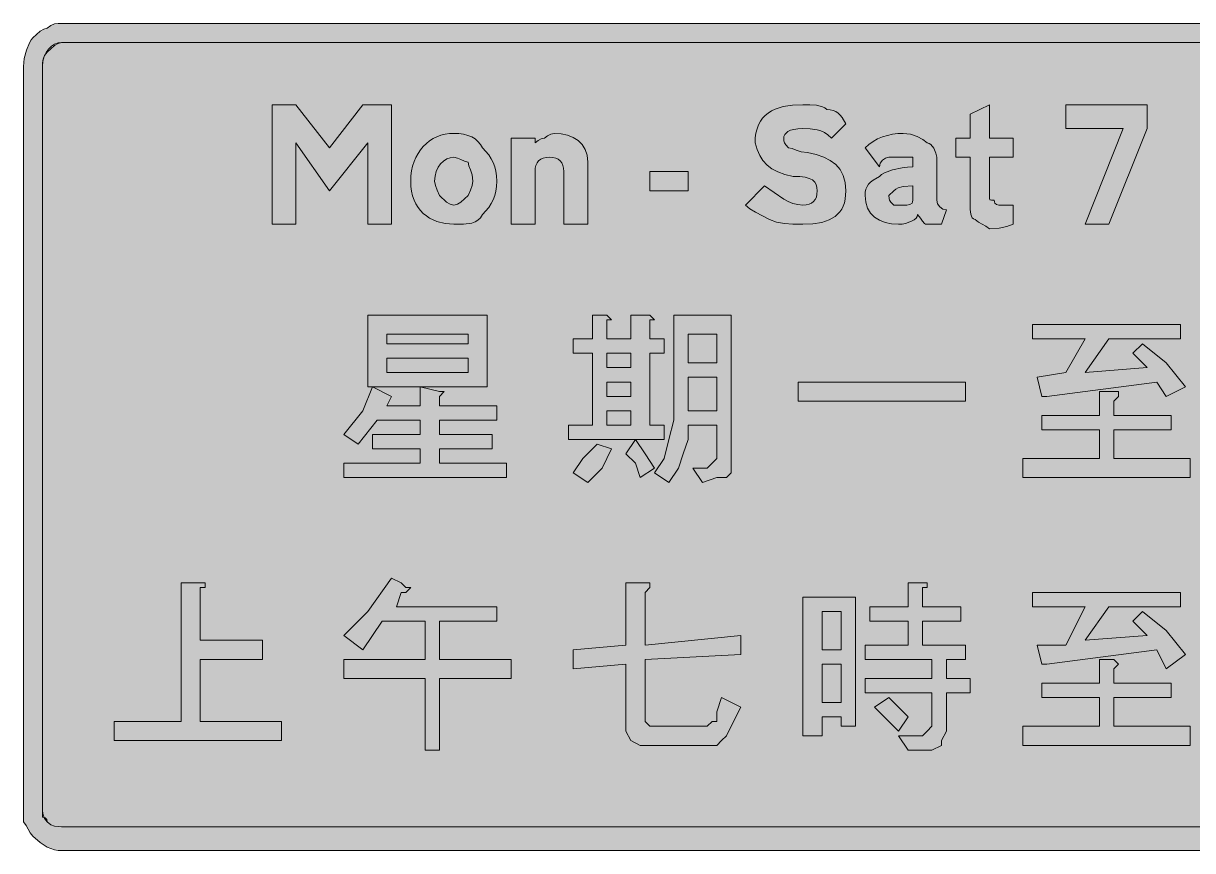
# Model space of a CAD drawing. Header units: metres. Extents: x 13 to 556, y 31 to 239.
# Drawn here: x 12.7 to 306.1, y 31.2 to 238.8 of the extents above; entities that cross this region are included whole.
import ezdxf

# ---------------------------------------------------------------- set-up
doc = ezdxf.new("R2010")
doc.units = ezdxf.units.M
doc.layers.add('FILL_BLACK_000000', color=7, linetype='Continuous', true_color=0x000000)
doc.layers.add('FILL_WHITE_FFFFFF', color=7, linetype='Continuous', true_color=0xffffff)

msp = doc.modelspace()

# ---------------------------------------------------------------- hatches: boundary and pattern name
at = {"layer": 'FILL_BLACK_000000', "true_color": 0x000000}
h = msp.add_hatch(color=7, dxfattribs=at)
h.dxf.hatch_style = 1
h.paths.add_polyline_path([(546.39, 238.78), (547.29, 238.65), (548.19, 238.29), (549.09, 237.6), (549.99, 237.39), (550.89, 236.85), (552.69, 235.2), (553.14, 235.14), (553.57, 234.97), (553.98, 234.69), (554.34, 234.3), (554.65, 233.79), (554.88, 233.17), (555.04, 232.44), (555.09, 231.6), (555.78, 230.7), (556.14, 229.8), (556.27, 228.9), (556.29, 228), (556.29, 42), (556.23, 41.1), (556.07, 40.2), (555.78, 39.3), (555.39, 38.4), (554.27, 36.6), (552.69, 34.8), (550.89, 33.15), (549.99, 32.61), (549.09, 32.4), (548.19, 31.71), (547.29, 31.35), (546.39, 31.22), (545.49, 31.2), (22.29, 31.2), (21.39, 31.26), (20.49, 31.42), (19.59, 31.71), (18.69, 32.1), (16.89, 33.22), (15.09, 34.8), (14.38, 35.7), (13.89, 36.6), (13.4, 37.5), (12.69, 38.4), (12.69, 42), (12.69, 228), (12.9, 229.97), (13.44, 232.05), (14.21, 233.91), (14.64, 234.64), (15.09, 235.2), (16.89, 236.85), (17.79, 237.39), (18.69, 237.6), (19.59, 238.29), (20.49, 238.65), (21.39, 238.78), (22.29, 238.8), (545.49, 238.8), (546.39, 238.78)])
h.paths.add_polyline_path([(20.53, 233.57), (19.72, 233.05), (18.99, 232.35), (18.38, 231.48), (17.9, 230.46), (17.6, 229.29), (17.49, 228), (17.49, 42), (17.49, 39.6), (17.89, 39.55), (18.18, 39.41), (18.54, 39), (18.69, 38.4), (19.59, 37.71), (20.49, 37.35), (21.39, 37.22), (22.29, 37.2), (545.49, 37.2), (546.39, 37.22), (547.29, 37.35), (548.19, 37.71), (549.09, 38.4), (549.78, 39.3), (550.14, 40.2), (550.27, 41.1), (550.29, 42), (550.29, 228), (550.27, 228.9), (550.14, 229.8), (549.78, 230.7), (549.09, 231.6), (547.29, 233.25), (546.39, 233.79), (545.49, 234), (22.29, 234), (21.39, 233.89), (20.53, 233.57)], flags=16)
h = msp.add_hatch(color=7, dxfattribs=at)
h.dxf.hatch_style = 1
h.paths.add_polyline_path([(81.09, 208.8), (81.09, 188.4), (75.09, 188.4), (75.09, 218.4), (81.09, 218.4), (89.49, 207.6), (97.89, 218.4), (105.09, 218.4), (105.09, 188.4), (99.09, 188.4), (99.09, 208.8), (89.49, 196.8), (81.09, 208.8)])
h = msp.add_hatch(color=7, dxfattribs=at)
h.dxf.hatch_style = 1
h.paths.add_polyline_path([(203.51, 209.29), (203.64, 208.8), (204, 208.31), (204.69, 207.6), (205.61, 207.41), (206.64, 207), (207.9, 206.59), (209.49, 206.4), (211.63, 205.89), (213.52, 205.24), (215.16, 204.42), (216.54, 203.4), (217.63, 202.16), (218.43, 200.66), (218.92, 198.89), (219.09, 196.8), (218.92, 194.72), (218.71, 193.8), (218.42, 192.96), (218.04, 192.19), (217.57, 191.51), (217.02, 190.89), (216.39, 190.35), (215.67, 189.88), (214.87, 189.48), (213.02, 188.87), (210.82, 188.51), (208.29, 188.4), (205.8, 188.42), (203.64, 188.55), (201.71, 188.91), (199.89, 189.6), (196.44, 191.4), (195, 192.3), (193.89, 193.2), (198.69, 198), (203.49, 194.7), (204.62, 194.09), (205.78, 193.61), (206.99, 193.31), (208.29, 193.2), (209.13, 193.26), (209.87, 193.42), (210.48, 193.71), (210.99, 194.1), (211.38, 194.61), (211.67, 195.22), (211.83, 195.96), (211.89, 196.8), (211.83, 197.64), (211.63, 198.37), (211.26, 198.99), (210.69, 199.5), (209.9, 199.89), (208.85, 200.17), (207.53, 200.34), (205.89, 200.4), (203.8, 200.91), (202.03, 201.54), (200.53, 202.32), (199.29, 203.25), (198.27, 204.35), (197.45, 205.63), (196.8, 207.11), (196.29, 208.8), (196.35, 210.09), (196.51, 211.28), (196.78, 212.36), (197.15, 213.34), (197.62, 214.22), (198.19, 215), (198.85, 215.69), (199.59, 216.3), (200.42, 216.82), (201.33, 217.26), (203.38, 217.91), (205.71, 218.28), (208.29, 218.4), (210.07, 218.38), (211.74, 218.25), (213.18, 217.89), (213.79, 217.6), (214.29, 217.2), (215.14, 217.14), (215.88, 216.97), (216.55, 216.69), (217.14, 216.3), (217.68, 215.79), (218.17, 215.17), (219.09, 213.6), (215.49, 210), (214.59, 210.79), (213.69, 211.39), (212.79, 211.81), (211.89, 212.1), (210.09, 212.36), (208.29, 212.4), (207.05, 212.35), (206.02, 212.19), (205.19, 211.96), (204.54, 211.65), (204.06, 211.29), (203.73, 210.88), (203.55, 210.45), (203.49, 210), (203.51, 209.29)])
h = msp.add_hatch(color=7, dxfattribs=at)
h.dxf.hatch_style = 1
h.paths.add_polyline_path([(261.09, 210), (261.09, 205.2), (255.09, 205.2), (255.09, 195.6), (255.11, 194.91), (255.24, 194.55), (255.6, 194.42), (256.29, 194.4), (256.34, 194), (256.48, 193.71), (256.89, 193.35), (257.49, 193.2), (258.69, 193.2), (261.09, 193.2), (261.09, 188.4), (259.44, 187.8), (257.55, 187.39), (255.09, 187.2), (254.19, 187.91), (253.29, 188.4), (252.39, 188.89), (251.49, 189.6), (251.09, 189.71), (250.8, 189.99), (250.58, 190.42), (250.44, 190.95), (250.31, 192.13), (250.29, 193.2), (250.29, 205.2), (246.69, 205.2), (246.69, 210), (250.29, 210), (250.29, 216), (255.09, 218.4), (255.09, 210), (261.09, 210)])
h = msp.add_hatch(color=7, dxfattribs=at)
h.dxf.hatch_style = 1
h.paths.add_polyline_path([(288.69, 212.4), (274.29, 212.4), (274.29, 218.4), (294.69, 218.4), (294.69, 212.4), (285.09, 188.4), (279.09, 188.4), (288.69, 212.4)])
h = msp.add_hatch(color=7, dxfattribs=at)
h.dxf.hatch_style = 1
h.paths.add_polyline_path([(131.26, 196.71), (130.98, 195.59), (130.59, 194.55), (130.08, 193.56), (129.46, 192.62), (127.89, 190.8), (127.38, 190.01), (126.76, 189.41), (126.03, 188.99), (125.19, 188.7), (123.16, 188.44), (120.69, 188.4), (118.5, 188.57), (116.47, 189.07), (114.64, 189.92), (113.81, 190.47), (113.04, 191.1), (112.34, 191.82), (111.73, 192.62), (111.19, 193.5), (110.73, 194.47), (110.37, 195.53), (110.11, 196.67), (109.95, 197.89), (109.89, 199.2), (109.95, 200.52), (110.11, 201.78), (110.37, 202.98), (110.73, 204.11), (111.19, 205.17), (111.73, 206.16), (112.34, 207.07), (113.04, 207.9), (113.81, 208.64), (114.64, 209.3), (115.53, 209.87), (116.47, 210.34), (117.47, 210.71), (118.5, 210.98), (119.58, 211.14), (120.69, 211.2), (121.98, 211.14), (123.16, 210.97), (124.23, 210.69), (125.19, 210.3), (126.03, 209.79), (126.76, 209.17), (127.38, 208.44), (127.89, 207.6), (129.46, 205.78), (130.08, 204.84), (130.59, 203.85), (130.98, 202.81), (131.26, 201.69), (131.43, 200.5), (131.49, 199.2), (131.43, 197.9), (131.26, 196.71)])
h.paths.add_polyline_path([(124.89, 202.05), (124.48, 203.08), (124.29, 204), (123.39, 204.19), (122.49, 204.6), (121.59, 205.01), (120.69, 205.2), (119.79, 205.09), (118.93, 204.77), (118.12, 204.25), (117.39, 203.55), (116.78, 202.68), (116.3, 201.66), (116, 200.49), (115.89, 199.2), (116.08, 198.13), (116.49, 196.95), (117.09, 195.6), (118.89, 193.95), (119.79, 193.41), (120.69, 193.2), (121.59, 193.41), (122.49, 193.95), (124.29, 195.6), (124.89, 196.95), (125.3, 198.13), (125.49, 199.2), (125.3, 200.79), (124.89, 202.05)], flags=16)
h = msp.add_hatch(color=7, dxfattribs=at)
h.dxf.hatch_style = 1
h.paths.add_polyline_path([(148.29, 188.4), (148.29, 201.6), (148.23, 202.44), (148.06, 203.17), (147.78, 203.79), (147.39, 204.3), (146.88, 204.69), (146.26, 204.97), (145.53, 205.14), (144.69, 205.2), (143.85, 205.14), (143.12, 204.97), (142.5, 204.69), (141.99, 204.3), (141.6, 203.79), (141.31, 203.17), (141.15, 202.44), (141.09, 201.6), (141.09, 188.4), (135.09, 188.4), (135.09, 210), (141.09, 210), (141.09, 208.8), (141.84, 209.4), (142.61, 209.81), (143.49, 210), (144.24, 210.6), (145.01, 211.01), (145.89, 211.2), (147.63, 211.09), (149.23, 210.75), (150.66, 210.19), (151.89, 209.4), (152.9, 208.39), (153.65, 207.15), (154.13, 205.69), (154.29, 204), (154.29, 202.8), (154.29, 188.4), (148.29, 188.4)])
h = msp.add_hatch(color=7, dxfattribs=at)
h.dxf.hatch_style = 1
h.paths.add_polyline_path([(239.49, 188.4), (239.09, 188.45), (238.78, 188.61), (238.29, 189.15), (237.8, 189.92), (237.09, 190.8), (236.98, 190.35), (236.68, 189.92), (236.2, 189.51), (235.59, 189.15), (234.05, 188.61), (233.19, 188.45), (232.29, 188.4), (230.55, 188.51), (228.95, 188.85), (227.52, 189.41), (226.29, 190.2), (225.28, 191.21), (224.53, 192.45), (224.05, 193.91), (223.89, 195.6), (223.95, 196.45), (224.11, 197.19), (224.4, 197.86), (224.79, 198.45), (225.3, 198.99), (225.91, 199.48), (227.49, 200.4), (228.05, 200.85), (228.8, 201.28), (230.79, 202.05), (233.23, 202.59), (234.54, 202.75), (235.89, 202.8), (235.89, 205.2), (233.49, 205.2), (229.89, 205.2), (229.01, 204.99), (228.24, 204.45), (227.7, 203.68), (227.49, 202.8), (223.89, 207.6), (224.84, 208.44), (225.9, 209.17), (227.03, 209.79), (228.24, 210.3), (229.5, 210.69), (230.81, 210.97), (232.14, 211.14), (233.49, 211.2), (235.27, 210.99), (236.94, 210.45), (238.38, 209.68), (239.49, 208.8), (239.94, 208.69), (240.37, 208.41), (241.14, 207.45), (241.68, 206.27), (241.89, 205.2), (241.89, 194.4), (242.1, 193.52), (242.64, 192.75), (243.41, 192.21), (244.29, 192), (243.09, 188.4), (239.49, 188.4)])
h.paths.add_polyline_path([(230.04, 194.4), (230.4, 193.91), (231.09, 193.2), (233.49, 193.2), (234.37, 193.22), (235.14, 193.35), (235.68, 193.71), (235.84, 194), (235.89, 194.4), (235.89, 198), (233.49, 197.85), (232.18, 197.49), (231.59, 197.2), (231.09, 196.8), (229.89, 195.6), (229.91, 194.89), (230.04, 194.4)], flags=16)
h = msp.add_hatch(color=7, dxfattribs=at)
h.dxf.hatch_style = 1
h.paths.add_polyline_path([(179.49, 196.8), (169.89, 196.8), (169.89, 201.6), (179.49, 201.6), (179.49, 196.8)])
h = msp.add_hatch(color=7, dxfattribs=at)
h.dxf.hatch_style = 1
h.paths.add_polyline_path([(99.09, 165.6), (129.09, 165.6), (129.09, 147.6), (99.09, 147.6), (99.09, 165.6)])
h.paths.add_polyline_path([(103.89, 160.8), (103.89, 158.4), (124.29, 158.4), (124.29, 160.8), (103.89, 160.8)], flags=16)
h.paths.add_polyline_path([(124.29, 154.8), (103.89, 154.8), (103.89, 151.2), (124.29, 151.2), (124.29, 154.8)], flags=16)
h = msp.add_hatch(color=7, dxfattribs=at)
h.dxf.hatch_style = 1
h.paths.add_polyline_path([(159.09, 165.6), (160.29, 164.4), (159.09, 164.4), (159.09, 159.6), (165.09, 159.6), (165.09, 165.6), (168.69, 165.6), (169.89, 165.6), (171.09, 164.4), (169.89, 164.4), (169.89, 163.2), (169.89, 159.6), (173.49, 159.6), (173.49, 156), (169.89, 156), (169.89, 138), (173.49, 138), (173.49, 134.4), (149.49, 134.4), (149.49, 138), (155.49, 138), (155.49, 156), (150.69, 156), (150.69, 159.6), (155.49, 159.6), (155.49, 165.6), (157.89, 165.6), (159.09, 165.6)])
h.paths.add_polyline_path([(159.09, 145.2), (165.09, 145.2), (165.09, 148.8), (159.09, 148.8), (159.09, 145.2)], flags=16)
h.paths.add_polyline_path([(159.09, 141.6), (159.09, 138), (165.09, 138), (165.09, 141.6), (159.09, 141.6)], flags=16)
h.paths.add_polyline_path([(165.09, 156), (159.09, 156), (159.09, 152.4), (165.09, 152.4), (165.09, 156)], flags=16)
h = msp.add_hatch(color=7, dxfattribs=at)
h.dxf.hatch_style = 1
h.paths.add_polyline_path([(190.29, 127.2), (190.29, 126), (189.09, 124.8), (186.69, 124.8), (183.09, 123.6), (180.69, 127.2), (184.29, 127.2), (185.49, 128.4), (186.69, 129.6), (186.69, 138), (179.49, 138), (179.49, 134.4), (178.29, 130.8), (177.09, 127.2), (174.69, 123.6), (171.09, 126), (173.49, 129.6), (174.69, 134.4), (175.89, 139.2), (175.89, 146.4), (175.89, 165.6), (190.29, 165.6), (190.29, 129.6), (190.29, 127.2)])
h.paths.add_polyline_path([(179.49, 150), (179.49, 141.6), (186.69, 141.6), (186.69, 150), (179.49, 150)], flags=16)
h.paths.add_polyline_path([(186.69, 160.8), (179.49, 160.8), (179.49, 153.6), (186.69, 153.6), (186.69, 160.8)], flags=16)
h = msp.add_hatch(color=7, dxfattribs=at)
h.dxf.hatch_style = 1
h.paths.add_polyline_path([(265.89, 163.2), (303.09, 163.2), (303.09, 159.6), (285.09, 159.6), (279.09, 151.2), (294.69, 152.4), (291.09, 156), (293.49, 158.4), (299.49, 153.6), (304.29, 147.6), (299.49, 145.2), (297.09, 148.8), (269.49, 145.2), (268.29, 145.2), (267.09, 150), (274.29, 151.2), (279.09, 159.6), (265.89, 159.6), (265.89, 163.2)])
h = msp.add_hatch(color=7, dxfattribs=at)
h.dxf.hatch_style = 1
h.paths.add_polyline_path([(103.89, 142.8), (112.29, 142.8), (112.29, 147.6), (117.09, 146.4), (118.29, 146.4), (117.09, 145.2), (117.09, 142.8), (131.49, 142.8), (131.49, 139.2), (117.09, 139.2), (117.09, 135.6), (130.29, 135.6), (130.29, 132), (117.09, 132), (117.09, 128.4), (133.89, 128.4), (133.89, 124.8), (93.09, 124.8), (93.09, 128.4), (112.29, 128.4), (112.29, 132), (100.29, 132), (100.29, 135.6), (112.29, 135.6), (112.29, 139.2), (101.49, 139.2), (96.69, 133.2), (93.09, 135.6), (97.89, 141.6), (100.29, 147.6), (105.09, 145.2), (103.89, 142.8)])
h = msp.add_hatch(color=7, dxfattribs=at)
h.dxf.hatch_style = 1
h.paths.add_polyline_path([(249.09, 148.8), (249.09, 144), (207.09, 144), (207.09, 148.8), (249.09, 148.8)])
h = msp.add_hatch(color=7, dxfattribs=at)
h.dxf.hatch_style = 1
h.paths.add_polyline_path([(263.49, 129.6), (282.69, 129.6), (282.69, 136.8), (268.29, 136.8), (268.29, 140.4), (282.69, 140.4), (282.69, 146.4), (286.29, 146.4), (287.49, 146.4), (287.49, 145.2), (286.29, 144), (286.29, 140.4), (300.69, 140.4), (300.69, 136.8), (286.29, 136.8), (286.29, 129.6), (305.49, 129.6), (305.49, 124.8), (263.49, 124.8), (263.49, 129.6)])
h = msp.add_hatch(color=7, dxfattribs=at)
h.dxf.hatch_style = 1
h.paths.add_polyline_path([(153.09, 129.6), (156.69, 133.2), (160.29, 132), (157.89, 127.2), (154.29, 123.6), (150.69, 126), (153.09, 129.6)])
h = msp.add_hatch(color=7, dxfattribs=at)
h.dxf.hatch_style = 1
h.paths.add_polyline_path([(168.69, 130.8), (171.09, 127.2), (167.49, 124.8), (166.29, 128.4), (163.89, 130.8), (166.29, 134.4), (168.69, 130.8)])
h = msp.add_hatch(color=7, dxfattribs=at)
h.dxf.hatch_style = 1
h.paths.add_polyline_path([(57.09, 98.4), (58.29, 98.4), (58.29, 97.2), (57.09, 97.2), (57.09, 84), (72.69, 84), (72.69, 79.2), (57.09, 79.2), (57.09, 63.6), (77.49, 63.6), (77.49, 58.8), (35.49, 58.8), (35.49, 63.6), (52.29, 63.6), (52.29, 98.4), (55.89, 98.4), (57.09, 98.4)])
h = msp.add_hatch(color=7, dxfattribs=at)
h.dxf.hatch_style = 1
h.paths.add_polyline_path([(99.09, 91.2), (105.09, 99.6), (107.49, 98.4), (108.69, 97.2), (109.89, 97.2), (108.69, 96), (107.49, 96), (106.29, 92.4), (131.49, 92.4), (131.49, 88.8), (117.09, 88.8), (117.09, 79.2), (135.09, 79.2), (135.09, 74.4), (117.09, 74.4), (117.09, 56.4), (113.49, 56.4), (113.49, 74.4), (93.09, 74.4), (93.09, 79.2), (113.49, 79.2), (113.49, 88.8), (102.69, 88.8), (97.89, 81.6), (93.09, 85.2), (99.09, 91.2)])
h = msp.add_hatch(color=7, dxfattribs=at)
h.dxf.hatch_style = 1
h.paths.add_polyline_path([(169.89, 98.4), (169.89, 97.2), (168.69, 96), (168.69, 82.8), (192.69, 85.2), (192.69, 80.4), (168.69, 79.2), (168.69, 66), (168.69, 64.8), (168.69, 63.6), (169.89, 62.4), (171.09, 62.4), (181.89, 62.4), (184.29, 62.4), (185.49, 63.6), (186.69, 63.6), (186.69, 66), (187.89, 69.6), (192.69, 67.2), (190.29, 62.4), (189.09, 60), (187.89, 58.8), (186.69, 57.6), (183.09, 57.6), (171.09, 57.6), (167.49, 57.6), (165.09, 58.8), (163.89, 61.2), (163.89, 64.8), (163.89, 78), (150.69, 76.8), (150.69, 81.6), (163.89, 82.8), (163.89, 98.4), (167.49, 98.4), (169.89, 98.4)])
h = msp.add_hatch(color=7, dxfattribs=at)
h.dxf.hatch_style = 1
h.paths.add_polyline_path([(234.69, 88.8), (225.09, 88.8), (225.09, 92.4), (234.69, 92.4), (234.69, 98.4), (238.29, 98.4), (239.49, 98.4), (239.49, 97.2), (238.29, 97.2), (238.29, 92.4), (247.89, 92.4), (247.89, 88.8), (238.29, 88.8), (238.29, 82.8), (249.09, 82.8), (249.09, 79.2), (244.29, 79.2), (244.29, 74.4), (250.29, 74.4), (250.29, 70.8), (244.29, 70.8), (244.29, 61.2), (243.09, 58.8), (243.09, 57.6), (240.69, 56.4), (238.29, 56.4), (234.69, 56.4), (232.29, 60), (237.09, 60), (238.29, 60), (239.49, 61.2), (240.69, 62.4), (240.69, 70.8), (223.89, 70.8), (223.89, 74.4), (240.69, 74.4), (240.69, 79.2), (223.89, 79.2), (223.89, 82.8), (234.69, 82.8), (234.69, 88.8)])
h = msp.add_hatch(color=7, dxfattribs=at)
h.dxf.hatch_style = 1
h.paths.add_polyline_path([(217.89, 62.4), (217.89, 64.8), (213.09, 64.8), (213.09, 60), (208.29, 60), (208.29, 62.4), (208.29, 94.8), (221.49, 94.8), (221.49, 62.4), (217.89, 62.4)])
h.paths.add_polyline_path([(213.09, 91.2), (213.09, 81.6), (217.89, 81.6), (217.89, 91.2), (213.09, 91.2)], flags=16)
h.paths.add_polyline_path([(217.89, 78), (213.09, 78), (213.09, 68.4), (217.89, 68.4), (217.89, 78)], flags=16)
h = msp.add_hatch(color=7, dxfattribs=at)
h.dxf.hatch_style = 1
h.paths.add_polyline_path([(265.89, 96), (303.09, 96), (303.09, 92.4), (285.09, 92.4), (279.09, 84), (294.69, 85.2), (291.09, 88.8), (293.49, 91.2), (299.49, 86.4), (304.29, 80.4), (299.49, 76.8), (297.09, 81.6), (269.49, 78), (268.29, 78), (267.09, 82.8), (274.29, 82.8), (279.09, 92.4), (265.89, 92.4), (265.89, 96)])
h = msp.add_hatch(color=7, dxfattribs=at)
h.dxf.hatch_style = 1
h.paths.add_polyline_path([(263.49, 62.4), (282.69, 62.4), (282.69, 69.6), (268.29, 69.6), (268.29, 73.2), (282.69, 73.2), (282.69, 79.2), (286.29, 79.2), (287.49, 78), (286.29, 76.8), (286.29, 73.2), (300.69, 73.2), (300.69, 69.6), (286.29, 69.6), (286.29, 62.4), (305.49, 62.4), (305.49, 57.6), (263.49, 57.6), (263.49, 62.4)])
h = msp.add_hatch(color=7, dxfattribs=at)
h.dxf.hatch_style = 1
h.paths.add_polyline_path([(232.29, 67.2), (234.69, 64.8), (232.29, 61.2), (229.89, 63.6), (226.29, 67.2), (229.89, 69.6), (232.29, 67.2)])
at = {"layer": 'FILL_WHITE_FFFFFF', "true_color": 0xffffff}
h = msp.add_hatch(color=7, dxfattribs=at)
h.dxf.hatch_style = 1
h.paths.add_polyline_path([(545.49, 234), (546.39, 233.79), (547.29, 233.25), (549.09, 231.6), (549.78, 230.7), (550.14, 229.8), (550.27, 228.9), (550.29, 228), (550.29, 42), (550.27, 41.1), (550.14, 40.2), (549.78, 39.3), (549.09, 38.4), (548.19, 37.71), (547.29, 37.35), (546.39, 37.22), (545.49, 37.2), (22.29, 37.2), (21.39, 37.22), (20.49, 37.35), (19.59, 37.71), (18.69, 38.4), (18, 39.3), (17.64, 40.2), (17.51, 41.1), (17.49, 42), (17.49, 228), (17.51, 228.9), (17.64, 229.8), (18, 230.7), (18.69, 231.6), (20.49, 233.25), (21.39, 233.79), (22.29, 234), (545.49, 234)])

# ---------------------------------------------------------------- linework, layer by layer
at = {"layer": 'FILL_BLACK_000000', "lineweight": 0, "true_color": 0x000000}
for points in [[(545.49, 31.2), (22.29, 31.2), (21.39, 31.26), (20.49, 31.42), (19.59, 31.71), (18.69, 32.1), (16.89, 33.22), (15.09, 34.8), (14.38, 35.7), (13.89, 36.6), (13.4, 37.5), (12.69, 38.4), (12.69, 42), (12.69, 228), (12.9, 229.97), (13.44, 232.05), (14.21, 233.91), (14.64, 234.64), (15.09, 235.2), (16.89, 236.85), (17.79, 237.39), (18.69, 237.6), (19.59, 238.29), (20.49, 238.65), (21.39, 238.78), (22.29, 238.8), (545.49, 238.8)], [(545.49, 234), (22.29, 234), (21.39, 233.89), (20.53, 233.57), (19.72, 233.05), (18.99, 232.35), (18.38, 231.48), (17.9, 230.46), (17.6, 229.29), (17.49, 228), (17.49, 42), (17.49, 39.6), (17.89, 39.55), (18.18, 39.41), (18.54, 39), (18.69, 38.4), (19.59, 37.71), (20.49, 37.35), (21.39, 37.22), (22.29, 37.2), (545.49, 37.2)]]:
    msp.add_lwpolyline(points, dxfattribs=at)
for points in [[(81.09, 208.8), (81.09, 188.4), (75.09, 188.4), (75.09, 218.4), (81.09, 218.4), (89.49, 207.6), (97.89, 218.4), (105.09, 218.4), (105.09, 188.4), (99.09, 188.4), (99.09, 208.8), (89.49, 196.8)], [(203.51, 209.29), (203.64, 208.8), (204, 208.31), (204.69, 207.6), (205.61, 207.41), (206.64, 207), (207.9, 206.59), (209.49, 206.4), (211.63, 205.89), (213.52, 205.24), (215.16, 204.42), (216.54, 203.4), (217.63, 202.16), (218.43, 200.66), (218.92, 198.89), (219.09, 196.8), (218.92, 194.72), (218.71, 193.8), (218.42, 192.96), (218.04, 192.19), (217.57, 191.51), (217.02, 190.89), (216.39, 190.35), (215.67, 189.88), (214.87, 189.48), (213.02, 188.87), (210.82, 188.51), (208.29, 188.4), (205.8, 188.42), (203.64, 188.55), (201.71, 188.91), (199.89, 189.6), (196.44, 191.4), (195, 192.3), (193.89, 193.2), (198.69, 198), (203.49, 194.7), (204.62, 194.09), (205.78, 193.61), (206.99, 193.31), (208.29, 193.2), (209.13, 193.26), (209.87, 193.42), (210.48, 193.71), (210.99, 194.1), (211.38, 194.61), (211.67, 195.22), (211.83, 195.96), (211.89, 196.8), (211.83, 197.64), (211.63, 198.37), (211.26, 198.99), (210.69, 199.5), (209.9, 199.89), (208.85, 200.17), (207.53, 200.34), (205.89, 200.4), (203.8, 200.91), (202.03, 201.54), (200.53, 202.32), (199.29, 203.25), (198.27, 204.35), (197.45, 205.63), (196.8, 207.11), (196.29, 208.8), (196.35, 210.09), (196.51, 211.28), (196.78, 212.36), (197.15, 213.34), (197.62, 214.22), (198.19, 215), (198.85, 215.69), (199.59, 216.3), (200.42, 216.82), (201.33, 217.26), (203.38, 217.91), (205.71, 218.28), (208.29, 218.4), (210.07, 218.38), (211.74, 218.25), (213.18, 217.89), (213.79, 217.6), (214.29, 217.2), (215.14, 217.14), (215.88, 216.97), (216.55, 216.69), (217.14, 216.3), (217.68, 215.79), (218.17, 215.17), (219.09, 213.6), (215.49, 210), (214.59, 210.79), (213.69, 211.39), (212.79, 211.81), (211.89, 212.1), (210.09, 212.36), (208.29, 212.4), (207.05, 212.35), (206.02, 212.19), (205.19, 211.96), (204.54, 211.65), (204.06, 211.29), (203.73, 210.88), (203.55, 210.45), (203.49, 210)], [(261.09, 210), (261.09, 205.2), (255.09, 205.2), (255.09, 195.6), (255.11, 194.91), (255.24, 194.55), (255.6, 194.42), (256.29, 194.4), (256.34, 194), (256.48, 193.71), (256.89, 193.35), (257.49, 193.2), (258.69, 193.2), (261.09, 193.2), (261.09, 188.4), (259.44, 187.8), (257.55, 187.39), (255.09, 187.2), (254.19, 187.91), (253.29, 188.4), (252.39, 188.89), (251.49, 189.6), (251.09, 189.71), (250.8, 189.99), (250.58, 190.42), (250.44, 190.95), (250.31, 192.13), (250.29, 193.2), (250.29, 205.2), (246.69, 205.2), (246.69, 210), (250.29, 210), (250.29, 216), (255.09, 218.4), (255.09, 210)], [(288.69, 212.4), (274.29, 212.4), (274.29, 218.4), (294.69, 218.4), (294.69, 212.4), (285.09, 188.4), (279.09, 188.4)], [(131.26, 196.71), (130.98, 195.59), (130.59, 194.55), (130.08, 193.56), (129.46, 192.62), (127.89, 190.8), (127.38, 190.01), (126.76, 189.41), (126.03, 188.99), (125.19, 188.7), (123.16, 188.44), (120.69, 188.4), (118.5, 188.57), (116.47, 189.07), (114.64, 189.92), (113.81, 190.47), (113.04, 191.1), (112.34, 191.82), (111.73, 192.62), (111.19, 193.5), (110.73, 194.47), (110.37, 195.53), (110.11, 196.67), (109.95, 197.89), (109.89, 199.2), (109.95, 200.52), (110.11, 201.78), (110.37, 202.98), (110.73, 204.11), (111.19, 205.17), (111.73, 206.16), (112.34, 207.07), (113.04, 207.9), (113.81, 208.64), (114.64, 209.3), (115.53, 209.87), (116.47, 210.34), (117.47, 210.71), (118.5, 210.98), (119.58, 211.14), (120.69, 211.2), (121.98, 211.14), (123.16, 210.97), (124.23, 210.69), (125.19, 210.3), (126.03, 209.79), (126.76, 209.17), (127.38, 208.44), (127.89, 207.6), (129.46, 205.78), (130.08, 204.84), (130.59, 203.85), (130.98, 202.81), (131.26, 201.69), (131.43, 200.5), (131.49, 199.2), (131.43, 197.9)], [(148.29, 188.4), (148.29, 201.6), (148.23, 202.44), (148.06, 203.17), (147.78, 203.79), (147.39, 204.3), (146.88, 204.69), (146.26, 204.97), (145.53, 205.14), (144.69, 205.2), (143.85, 205.14), (143.12, 204.97), (142.5, 204.69), (141.99, 204.3), (141.6, 203.79), (141.31, 203.17), (141.15, 202.44), (141.09, 201.6), (141.09, 188.4), (135.09, 188.4), (135.09, 210), (141.09, 210), (141.09, 208.8), (141.84, 209.4), (142.61, 209.81), (143.49, 210), (144.24, 210.6), (145.01, 211.01), (145.89, 211.2), (147.63, 211.09), (149.23, 210.75), (150.66, 210.19), (151.89, 209.4), (152.9, 208.39), (153.65, 207.15), (154.13, 205.69), (154.29, 204), (154.29, 202.8), (154.29, 188.4)], [(239.49, 188.4), (239.09, 188.45), (238.78, 188.61), (238.29, 189.15), (237.8, 189.92), (237.09, 190.8), (236.98, 190.35), (236.68, 189.92), (236.2, 189.51), (235.59, 189.15), (234.05, 188.61), (233.19, 188.45), (232.29, 188.4), (230.55, 188.51), (228.95, 188.85), (227.52, 189.41), (226.29, 190.2), (225.28, 191.21), (224.53, 192.45), (224.05, 193.91), (223.89, 195.6), (223.95, 196.45), (224.11, 197.19), (224.4, 197.86), (224.79, 198.45), (225.3, 198.99), (225.91, 199.48), (227.49, 200.4), (228.05, 200.85), (228.8, 201.28), (230.79, 202.05), (233.23, 202.59), (234.54, 202.75), (235.89, 202.8), (235.89, 205.2), (233.49, 205.2), (229.89, 205.2), (229.01, 204.99), (228.24, 204.45), (227.7, 203.68), (227.49, 202.8), (223.89, 207.6), (224.84, 208.44), (225.9, 209.17), (227.03, 209.79), (228.24, 210.3), (229.5, 210.69), (230.81, 210.97), (232.14, 211.14), (233.49, 211.2), (235.27, 210.99), (236.94, 210.45), (238.38, 209.68), (239.49, 208.8), (239.94, 208.69), (240.37, 208.41), (241.14, 207.45), (241.68, 206.27), (241.89, 205.2), (241.89, 194.4), (242.1, 193.52), (242.64, 192.75), (243.41, 192.21), (244.29, 192), (243.09, 188.4)], [(124.89, 202.05), (124.48, 203.08), (124.29, 204), (123.39, 204.19), (122.49, 204.6), (121.59, 205.01), (120.69, 205.2), (119.79, 205.09), (118.93, 204.77), (118.12, 204.25), (117.39, 203.55), (116.78, 202.68), (116.3, 201.66), (116, 200.49), (115.89, 199.2), (116.08, 198.13), (116.49, 196.95), (117.09, 195.6), (118.89, 193.95), (119.79, 193.41), (120.69, 193.2), (121.59, 193.41), (122.49, 193.95), (124.29, 195.6), (124.89, 196.95), (125.3, 198.13), (125.49, 199.2), (125.3, 200.79)], [(179.49, 196.8), (169.89, 196.8), (169.89, 201.6), (179.49, 201.6)], [(230.04, 194.4), (230.4, 193.91), (231.09, 193.2), (233.49, 193.2), (234.37, 193.22), (235.14, 193.35), (235.68, 193.71), (235.84, 194), (235.89, 194.4), (235.89, 198), (233.49, 197.85), (232.18, 197.49), (231.59, 197.2), (231.09, 196.8), (229.89, 195.6), (229.91, 194.89)], [(99.09, 165.6), (129.09, 165.6), (129.09, 147.6), (99.09, 147.6)], [(159.09, 165.6), (160.29, 164.4), (159.09, 164.4), (159.09, 159.6), (165.09, 159.6), (165.09, 165.6), (168.69, 165.6), (169.89, 165.6), (171.09, 164.4), (169.89, 164.4), (169.89, 163.2), (169.89, 159.6), (173.49, 159.6), (173.49, 156), (169.89, 156), (169.89, 138), (173.49, 138), (173.49, 134.4), (149.49, 134.4), (149.49, 138), (155.49, 138), (155.49, 156), (150.69, 156), (150.69, 159.6), (155.49, 159.6), (155.49, 165.6), (157.89, 165.6)], [(190.29, 127.2), (190.29, 126), (189.09, 124.8), (186.69, 124.8), (183.09, 123.6), (180.69, 127.2), (184.29, 127.2), (185.49, 128.4), (186.69, 129.6), (186.69, 138), (179.49, 138), (179.49, 134.4), (178.29, 130.8), (177.09, 127.2), (174.69, 123.6), (171.09, 126), (173.49, 129.6), (174.69, 134.4), (175.89, 139.2), (175.89, 146.4), (175.89, 165.6), (190.29, 165.6), (190.29, 129.6)], [(265.89, 163.2), (303.09, 163.2), (303.09, 159.6), (285.09, 159.6), (279.09, 151.2), (294.69, 152.4), (291.09, 156), (293.49, 158.4), (299.49, 153.6), (304.29, 147.6), (299.49, 145.2), (297.09, 148.8), (269.49, 145.2), (268.29, 145.2), (267.09, 150), (274.29, 151.2), (279.09, 159.6), (265.89, 159.6)], [(103.89, 160.8), (103.89, 158.4), (124.29, 158.4), (124.29, 160.8)], [(186.69, 160.8), (179.49, 160.8), (179.49, 153.6), (186.69, 153.6)], [(165.09, 156), (159.09, 156), (159.09, 152.4), (165.09, 152.4)], [(124.29, 154.8), (103.89, 154.8), (103.89, 151.2), (124.29, 151.2)], [(179.49, 150), (179.49, 141.6), (186.69, 141.6), (186.69, 150)], [(103.89, 142.8), (112.29, 142.8), (112.29, 147.6), (117.09, 146.4), (118.29, 146.4), (117.09, 145.2), (117.09, 142.8), (131.49, 142.8), (131.49, 139.2), (117.09, 139.2), (117.09, 135.6), (130.29, 135.6), (130.29, 132), (117.09, 132), (117.09, 128.4), (133.89, 128.4), (133.89, 124.8), (93.09, 124.8), (93.09, 128.4), (112.29, 128.4), (112.29, 132), (100.29, 132), (100.29, 135.6), (112.29, 135.6), (112.29, 139.2), (101.49, 139.2), (96.69, 133.2), (93.09, 135.6), (97.89, 141.6), (100.29, 147.6), (105.09, 145.2)], [(159.09, 145.2), (165.09, 145.2), (165.09, 148.8), (159.09, 148.8)], [(249.09, 148.8), (249.09, 144), (207.09, 144), (207.09, 148.8)], [(263.49, 129.6), (282.69, 129.6), (282.69, 136.8), (268.29, 136.8), (268.29, 140.4), (282.69, 140.4), (282.69, 146.4), (286.29, 146.4), (287.49, 146.4), (287.49, 145.2), (286.29, 144), (286.29, 140.4), (300.69, 140.4), (300.69, 136.8), (286.29, 136.8), (286.29, 129.6), (305.49, 129.6), (305.49, 124.8), (263.49, 124.8)], [(159.09, 141.6), (159.09, 138), (165.09, 138), (165.09, 141.6)], [(153.09, 129.6), (156.69, 133.2), (160.29, 132), (157.89, 127.2), (154.29, 123.6), (150.69, 126)], [(168.69, 130.8), (171.09, 127.2), (167.49, 124.8), (166.29, 128.4), (163.89, 130.8), (166.29, 134.4)], [(57.09, 98.4), (58.29, 98.4), (58.29, 97.2), (57.09, 97.2), (57.09, 84), (72.69, 84), (72.69, 79.2), (57.09, 79.2), (57.09, 63.6), (77.49, 63.6), (77.49, 58.8), (35.49, 58.8), (35.49, 63.6), (52.29, 63.6), (52.29, 98.4), (55.89, 98.4)], [(99.09, 91.2), (105.09, 99.6), (107.49, 98.4), (108.69, 97.2), (109.89, 97.2), (108.69, 96), (107.49, 96), (106.29, 92.4), (131.49, 92.4), (131.49, 88.8), (117.09, 88.8), (117.09, 79.2), (135.09, 79.2), (135.09, 74.4), (117.09, 74.4), (117.09, 56.4), (113.49, 56.4), (113.49, 74.4), (93.09, 74.4), (93.09, 79.2), (113.49, 79.2), (113.49, 88.8), (102.69, 88.8), (97.89, 81.6), (93.09, 85.2)], [(169.89, 98.4), (169.89, 97.2), (168.69, 96), (168.69, 82.8), (192.69, 85.2), (192.69, 80.4), (168.69, 79.2), (168.69, 66), (168.69, 64.8), (168.69, 63.6), (169.89, 62.4), (171.09, 62.4), (181.89, 62.4), (184.29, 62.4), (185.49, 63.6), (186.69, 63.6), (186.69, 66), (187.89, 69.6), (192.69, 67.2), (190.29, 62.4), (189.09, 60), (187.89, 58.8), (186.69, 57.6), (183.09, 57.6), (171.09, 57.6), (167.49, 57.6), (165.09, 58.8), (163.89, 61.2), (163.89, 64.8), (163.89, 78), (150.69, 76.8), (150.69, 81.6), (163.89, 82.8), (163.89, 98.4), (167.49, 98.4)], [(234.69, 88.8), (225.09, 88.8), (225.09, 92.4), (234.69, 92.4), (234.69, 98.4), (238.29, 98.4), (239.49, 98.4), (239.49, 97.2), (238.29, 97.2), (238.29, 92.4), (247.89, 92.4), (247.89, 88.8), (238.29, 88.8), (238.29, 82.8), (249.09, 82.8), (249.09, 79.2), (244.29, 79.2), (244.29, 74.4), (250.29, 74.4), (250.29, 70.8), (244.29, 70.8), (244.29, 61.2), (243.09, 58.8), (243.09, 57.6), (240.69, 56.4), (238.29, 56.4), (234.69, 56.4), (232.29, 60), (237.09, 60), (238.29, 60), (239.49, 61.2), (240.69, 62.4), (240.69, 70.8), (223.89, 70.8), (223.89, 74.4), (240.69, 74.4), (240.69, 79.2), (223.89, 79.2), (223.89, 82.8), (234.69, 82.8)], [(217.89, 62.4), (217.89, 64.8), (213.09, 64.8), (213.09, 60), (208.29, 60), (208.29, 62.4), (208.29, 94.8), (221.49, 94.8), (221.49, 62.4)], [(265.89, 96), (303.09, 96), (303.09, 92.4), (285.09, 92.4), (279.09, 84), (294.69, 85.2), (291.09, 88.8), (293.49, 91.2), (299.49, 86.4), (304.29, 80.4), (299.49, 76.8), (297.09, 81.6), (269.49, 78), (268.29, 78), (267.09, 82.8), (274.29, 82.8), (279.09, 92.4), (265.89, 92.4)], [(213.09, 91.2), (213.09, 81.6), (217.89, 81.6), (217.89, 91.2)], [(217.89, 78), (213.09, 78), (213.09, 68.4), (217.89, 68.4)], [(263.49, 62.4), (282.69, 62.4), (282.69, 69.6), (268.29, 69.6), (268.29, 73.2), (282.69, 73.2), (282.69, 79.2), (286.29, 79.2), (287.49, 78), (286.29, 76.8), (286.29, 73.2), (300.69, 73.2), (300.69, 69.6), (286.29, 69.6), (286.29, 62.4), (305.49, 62.4), (305.49, 57.6), (263.49, 57.6)], [(232.29, 67.2), (234.69, 64.8), (232.29, 61.2), (229.89, 63.6), (226.29, 67.2), (229.89, 69.6)]]:
    msp.add_lwpolyline(points, close=True, dxfattribs=at)
at = {"layer": 'FILL_WHITE_FFFFFF', "lineweight": 0, "true_color": 0xffffff}
msp.add_lwpolyline([(545.49, 37.2), (22.29, 37.2), (21.39, 37.22), (20.49, 37.35), (19.59, 37.71), (18.69, 38.4), (18, 39.3), (17.64, 40.2), (17.51, 41.1), (17.49, 42), (17.49, 228), (17.51, 228.9), (17.64, 229.8), (18, 230.7), (18.69, 231.6), (20.49, 233.25), (21.39, 233.79), (22.29, 234), (545.49, 234)], dxfattribs=at)

doc.saveas('drawing.dxf')
